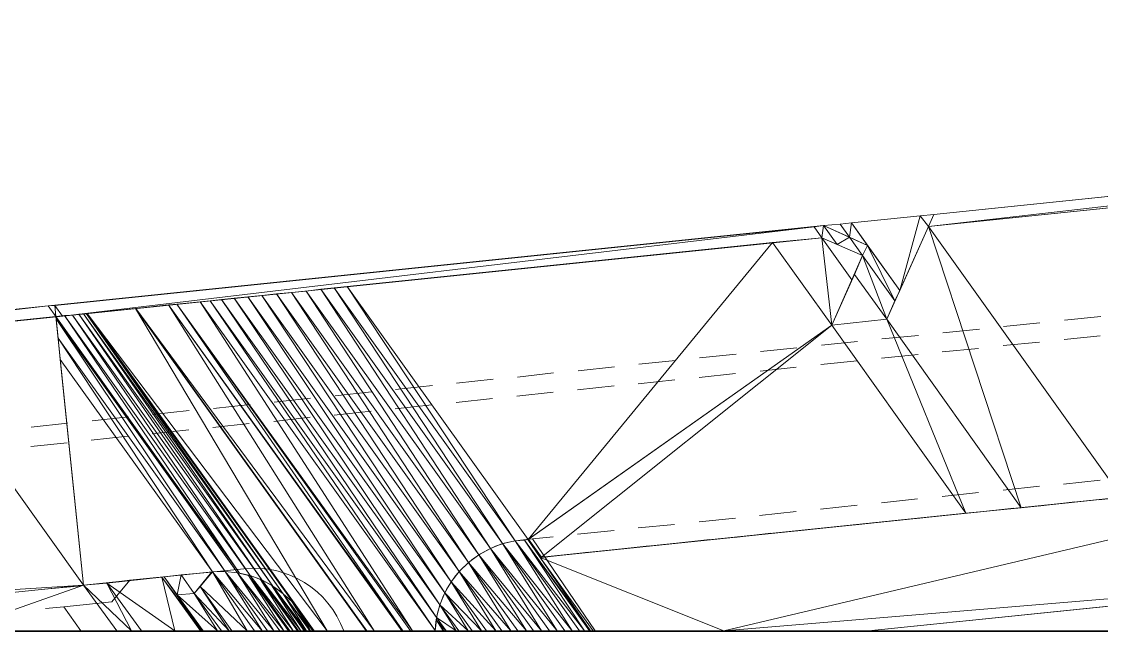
# Model space of a CAD drawing. Header units: inches. Extents: x -0.6 to 32.5, y 0.8 to 22.6.
# Drawn here: x 8.991 to 13.011, y 16.121 to 18.39 of the extents above; entities that cross this region are included whole.
import ezdxf

# ---------------------------------------------------------------- set-up
doc = ezdxf.new("R2010")
doc.units = ezdxf.units.IN
doc.header["$MEASUREMENT"] = 0
doc.layers.add('PDF_Geometry', color=7, linetype='Continuous', true_color=0xa5a5a5)

msp = doc.modelspace()

# ---------------------------------------------------------------- linework, layer by layer
at = {"layer": 'PDF_Geometry', "color": 7, "lineweight": 0}
msp.add_lwpolyline([(27.7256, 16.1206), (27.7256, 22.3439), (0.8839, 22.3439), (0.8839, 16.1206), (27.7256, 16.1206)], dxfattribs=at)
at = {"layer": 'PDF_Geometry', "lineweight": 0}
for points in [[(27.6989, 19.2556), (12.3872, 17.6722)], [(27.6922, 19.2122), (12.3672, 17.6272)], [(12.3672, 17.6272), (12.3872, 17.6722)], [(11.9772, 17.6306), (5.6172, 16.9722)], [(11.9772, 17.6306), (12.1406, 17.5572)], [(12.2122, 17.2822), (12.3672, 17.6272)], [(11.9706, 17.5856), (5.6222, 16.9306)], [(11.9706, 17.5856), (12.1222, 17.5189)], [(12.1222, 17.5189), (12.1406, 17.5572)], [(12.0072, 17.2606), (12.1222, 17.5189)], [(13.0089, 17.2922), (12.8739, 17.2789)], [(12.2122, 17.2822), (12.0072, 17.2605)], [(12.7822, 17.2689), (12.6472, 17.2556)], [(12.3306, 17.2222), (12.1939, 17.2089)], [(12.5572, 17.2456), (12.4206, 17.2322)], [(13.0072, 17.2206), (12.8722, 17.2072)], [(11.8772, 17.1756), (11.7422, 17.1622)], [(12.1039, 17.1989), (11.9689, 17.1856)], [(12.5539, 17.1739), (12.4189, 17.1605)], [(12.7806, 17.1972), (12.6456, 17.1839)], [(11.4256, 17.1289), (11.2889, 17.1156)], [(11.6522, 17.1522), (11.5156, 17.1389)], [(12.1022, 17.1272), (11.9672, 17.1139)], [(12.3289, 17.1506), (12.1922, 17.1372)], [(11.1989, 17.1056), (11.0639, 17.0906)], [(11.8756, 17.1039), (11.7406, 17.0889)], [(10.7472, 17.0589), (10.6106, 17.0439)], [(10.9722, 17.0822), (10.8372, 17.0672)], [(11.4239, 17.0572), (11.2872, 17.0422)], [(11.6489, 17.0806), (11.5139, 17.0656)], [(10.2939, 17.0122), (10.1589, 16.9972)], [(10.5206, 17.0356), (10.3839, 17.0206)], [(10.9706, 17.0106), (10.8356, 16.9956)], [(11.1972, 17.0339), (11.0606, 17.0189)], [(9.8422, 16.9655), (9.7056, 16.9505)], [(10.0672, 16.9889), (9.9322, 16.9739)], [(10.7439, 16.9872), (10.6089, 16.9722)], [(9.6156, 16.9422), (9.4789, 16.9272)], [(10.2922, 16.9406), (10.1556, 16.9256)], [(10.5189, 16.9639), (10.3822, 16.9489)], [(9.1622, 16.8956), (9.0272, 16.8806)], [(9.3889, 16.9189), (9.2539, 16.9039)], [(9.8389, 16.8939), (9.7039, 16.8789)], [(10.0656, 16.9172), (9.9306, 16.9022)], [(9.3872, 16.8472), (9.2506, 16.8322)], [(9.6139, 16.8706), (9.4772, 16.8556)], [(9.1606, 16.8222), (9.0256, 16.8089)], [(13.0072, 16.6839), (12.8706, 16.6689)], [(12.7806, 16.6606), (12.6456, 16.6456)], [(12.3272, 16.6139), (12.1922, 16.5989)], [(12.5539, 16.6372), (12.4189, 16.6222)], [(13.1389, 16.6256), (13.0022, 16.6106)], [(11.8756, 16.5672), (11.7389, 16.5522)], [(12.1022, 16.5905), (11.9656, 16.5755)], [(12.6856, 16.5789), (12.5506, 16.5639)], [(12.9122, 16.6022), (12.7756, 16.5872)], [(11.6489, 16.5422), (11.5139, 16.5289)], [(12.2339, 16.5322), (12.0972, 16.5172)], [(12.4589, 16.5556), (12.3239, 16.5406)], [(11.1972, 16.4956), (11.0606, 16.4822)], [(11.4222, 16.5189), (11.2872, 16.5056)], [(11.7806, 16.4856), (11.6456, 16.4706)], [(12.0072, 16.5089), (11.8706, 16.4939)], [(10.8939, 16.4655), (10.8489, 16.4606)], [(10.9706, 16.4722), (10.8939, 16.4656)], [(10.8939, 16.4655), (11.1272, 16.1222)], [(11.5539, 16.4622), (11.4189, 16.4472)], [(11.1022, 16.4156), (10.9389, 16.3972)], [(11.3272, 16.4389), (11.1922, 16.4239)], [(9.3939, 16.3106), (9.8189, 16.3539)], [(9.2139, 16.2906), (9.0772, 16.2772)], [(9.3939, 16.3106), (9.3039, 16.3005)], [(9.3939, 16.3106), (9.3272, 16.2305)], [(9.1489, 16.2122), (9.0806, 16.2056)], [(9.1489, 16.2122), (9.3272, 16.2305)], [(9.1489, 16.2122), (9.2122, 16.1222)], [(13.1022, 16.2206), (12.1439, 16.1222)], [(10.5306, 16.1239), (10.5306, 16.1222)]]:
    msp.add_lwpolyline(points, dxfattribs=at)
at = {"layer": 'PDF_Geometry', "color": 254, "lineweight": 0, "true_color": 0xdcdcdc}
for points in [[(12.3872, 17.6722), (16.4256, 18.0905), (12.3672, 17.6272), (12.3872, 17.6722)], [(16.4256, 18.0905), (12.3672, 17.6272), (16.4306, 18.0472), (16.4256, 18.0905)], [(13.6906, 17.7639), (13.0872, 16.6205), (12.3672, 17.6272), (13.6906, 17.7639)], [(12.3372, 17.6672), (12.2606, 17.3889), (12.0806, 17.6406), (12.3372, 17.6672)], [(12.3672, 17.6272), (12.3372, 17.6672), (12.2606, 17.3889), (12.3672, 17.6272)], [(12.3872, 17.6722), (12.3672, 17.6272), (12.3372, 17.6672), (12.3872, 17.6722)], [(11.9422, 17.6256), (9.1156, 17.3339), (9.1439, 17.2939), (11.9422, 17.6256)], [(11.9422, 17.6256), (11.9706, 17.5856), (9.1439, 17.2939), (11.9422, 17.6256)], [(11.9772, 17.6306), (11.9706, 17.5856), (11.9422, 17.6256), (11.9772, 17.6306)], [(12.0272, 17.5606), (11.9772, 17.6306), (11.9706, 17.5856), (12.0272, 17.5606)], [(12.0389, 17.6356), (12.0739, 17.5872), (11.9772, 17.6306), (12.0389, 17.6356)], [(12.0739, 17.5872), (12.0272, 17.5606), (11.9772, 17.6306), (12.0739, 17.5872)], [(12.0806, 17.6406), (12.0739, 17.5872), (12.0389, 17.6356), (12.0806, 17.6406)], [(12.1406, 17.5572), (12.0806, 17.6406), (12.0739, 17.5872), (12.1406, 17.5572)], [(12.3672, 17.6272), (12.7122, 16.5806), (12.2122, 17.2822), (12.3672, 17.6272)], [(13.0872, 16.6206), (12.3672, 17.6272), (12.7122, 16.5806), (13.0872, 16.6206)], [(11.9706, 17.5856), (12.0072, 17.2606), (11.7872, 17.5672), (11.9706, 17.5856)], [(12.1222, 17.5189), (12.0822, 17.4289), (11.9706, 17.5856), (12.1222, 17.5189)], [(12.0822, 17.4289), (11.9706, 17.5856), (12.0072, 17.2606), (12.0822, 17.4289)], [(12.1222, 17.5189), (12.0739, 17.5872), (12.0272, 17.5606), (12.1222, 17.5189)], [(12.1406, 17.5572), (12.1222, 17.5189), (12.0739, 17.5872), (12.1406, 17.5572)], [(11.7872, 17.5672), (10.8772, 16.4622), (10.2039, 17.4039), (11.7872, 17.5672)], [(12.0072, 17.2606), (11.7872, 17.5672), (10.8772, 16.4622), (12.0072, 17.2606)], [(12.1406, 17.5572), (12.2422, 17.3506), (12.1222, 17.5189), (12.1406, 17.5572)], [(12.2606, 17.3889), (12.1406, 17.5572), (12.2422, 17.3506), (12.2606, 17.3889)], [(12.1222, 17.5189), (12.0922, 17.4489), (12.2122, 17.2822), (12.1222, 17.5189)], [(12.1222, 17.5189), (12.2422, 17.3506), (12.2122, 17.2822), (12.1222, 17.5189)], [(12.0922, 17.4489), (12.2122, 17.2822), (12.0072, 17.2605), (12.0922, 17.4489)], [(9.8856, 17.3706), (10.5906, 16.3056), (9.8339, 17.3656), (9.8856, 17.3706)], [(9.9406, 17.3772), (10.6206, 16.3439), (9.8856, 17.3706), (9.9406, 17.3772)], [(10.6206, 16.3439), (9.8856, 17.3706), (10.5906, 16.3056), (10.6206, 16.3439)], [(9.9956, 17.3822), (10.6556, 16.3772), (9.9406, 17.3772), (9.9956, 17.3822)], [(10.6556, 16.3772), (9.9406, 17.3772), (10.6206, 16.3439), (10.6556, 16.3772)], [(10.0506, 17.3872), (10.6939, 16.4056), (9.9956, 17.3822), (10.0506, 17.3872)], [(10.6939, 16.4056), (9.9956, 17.3822), (10.6556, 16.3772), (10.6939, 16.4056)], [(10.1056, 17.3939), (10.7372, 16.4289), (10.0506, 17.3872), (10.1056, 17.3939)], [(10.7372, 16.4289), (10.0506, 17.3872), (10.6939, 16.4056), (10.7372, 16.4289)], [(10.1556, 17.3989), (10.7822, 16.4472), (10.1056, 17.3939), (10.1556, 17.3989)], [(10.7822, 16.4472), (10.1056, 17.3939), (10.7372, 16.4289), (10.7822, 16.4472)], [(10.2039, 17.4039), (10.8289, 16.4572), (10.1556, 17.3989), (10.2039, 17.4039)], [(10.8289, 16.4572), (10.1556, 17.3989), (10.7822, 16.4472), (10.8289, 16.4572)], [(10.8772, 16.4622), (10.2039, 17.4039), (10.8289, 16.4572), (10.8772, 16.4622)], [(9.0906, 17.3322), (5.6456, 16.9322), (5.6172, 16.9722), (9.0906, 17.3322)], [(9.1189, 17.2922), (9.0906, 17.3322), (5.6456, 16.9322), (9.1189, 17.2922)], [(9.1156, 17.3339), (9.1189, 17.2922), (9.0906, 17.3322), (9.1156, 17.3339)], [(9.1156, 17.3339), (9.1439, 17.2939), (9.1189, 17.2922), (9.1156, 17.3339)], [(10.3039, 16.1222), (9.4172, 17.3222), (9.5389, 17.3356), (10.3039, 16.1222)], [(10.4106, 16.1222), (9.5389, 17.3356), (9.5689, 17.3389), (10.4106, 16.1222)], [(10.4072, 16.1222), (10.4106, 16.1222), (9.5389, 17.3356), (10.4072, 16.1222)], [(10.3039, 16.1222), (9.5389, 17.3356), (10.4072, 16.1222), (10.3039, 16.1222)], [(10.4472, 16.1222), (9.5689, 17.3389), (9.6556, 17.3472), (10.4472, 16.1222)], [(10.4389, 16.1222), (10.4472, 16.1222), (9.5689, 17.3389), (10.4389, 16.1222)], [(10.4106, 16.1222), (9.5689, 17.3389), (10.4389, 16.1222), (10.4106, 16.1222)], [(9.6939, 17.3506), (10.5306, 16.1239), (9.6556, 17.3472), (9.6939, 17.3506)], [(10.5306, 16.1239), (10.4472, 16.1222), (9.6556, 17.3472), (10.5306, 16.1239)], [(9.7356, 17.3556), (10.5356, 16.1722), (9.6939, 17.3506), (9.7356, 17.3556)], [(10.5356, 16.1722), (9.6939, 17.3506), (10.5306, 16.1239), (10.5356, 16.1722)], [(9.7822, 17.3606), (10.5489, 16.2189), (9.7356, 17.3556), (9.7822, 17.3606)], [(10.5489, 16.2189), (9.7356, 17.3556), (10.5356, 16.1722), (10.5489, 16.2189)], [(9.8339, 17.3656), (10.5672, 16.2639), (9.7822, 17.3606), (9.8339, 17.3656)], [(10.5672, 16.2639), (9.7822, 17.3606), (10.5489, 16.2189), (10.5672, 16.2639)], [(10.5906, 16.3056), (9.8339, 17.3656), (10.5672, 16.2639), (10.5906, 16.3056)], [(9.1189, 17.2922), (9.2222, 16.2922), (8.5506, 17.2322), (9.1189, 17.2922)], [(9.1506, 17.2956), (9.8022, 16.3372), (9.1189, 17.2922), (9.1506, 17.2956)], [(9.8022, 16.3372), (9.1189, 17.2922), (9.7956, 16.3389), (9.8022, 16.3372)], [(9.1189, 17.2922), (9.7956, 16.3389), (9.1206, 17.2839), (9.1189, 17.2922)], [(9.1806, 17.2972), (9.8422, 16.3289), (9.1506, 17.2956), (9.1806, 17.2972)], [(9.8422, 16.3289), (9.1506, 17.2956), (9.8022, 16.3372), (9.8422, 16.3289)], [(9.2039, 17.3006), (9.8856, 16.3122), (9.1806, 17.2972), (9.2039, 17.3006)], [(9.8856, 16.3122), (9.1806, 17.2972), (9.8422, 16.3289), (9.8856, 16.3122)], [(9.2222, 17.3022), (9.9272, 16.2889), (9.2039, 17.3006), (9.2222, 17.3022)], [(9.9272, 16.2889), (9.2039, 17.3006), (9.8856, 16.3122), (9.9272, 16.2889)], [(9.2322, 17.3039), (9.9656, 16.2605), (9.2222, 17.3022), (9.2322, 17.3039)], [(9.9656, 16.2606), (9.2222, 17.3022), (9.9272, 16.2889), (9.9656, 16.2606)], [(9.2356, 17.3039), (10.0006, 16.2289), (9.2322, 17.3039), (9.2356, 17.3039)], [(10.0006, 16.2289), (9.2322, 17.3039), (9.9656, 16.2605), (10.0006, 16.2289)], [(10.1289, 16.1222), (9.2356, 17.3039), (9.4156, 17.3222), (10.1289, 16.1222)], [(10.0806, 16.1222), (10.1289, 16.1222), (9.2356, 17.3039), (10.0806, 16.1222)], [(10.0306, 16.1922), (9.2356, 17.3039), (10.0006, 16.2289), (10.0306, 16.1922)], [(9.4156, 17.3222), (9.4172, 17.3222), (10.2739, 16.1222), (9.4156, 17.3222)], [(10.1289, 16.1222), (9.4156, 17.3222), (10.2739, 16.1222), (10.1289, 16.1222)], [(10.2772, 16.1222), (10.3039, 16.1222), (9.4172, 17.3222), (10.2772, 16.1222)], [(9.4172, 17.3222), (10.2739, 16.1222), (10.2772, 16.1222), (9.4172, 17.3222)], [(9.7956, 16.3389), (9.1206, 17.2839), (9.7489, 16.3439), (9.7956, 16.3389)], [(9.1206, 17.2839), (9.7489, 16.3439), (9.1272, 17.2122), (9.1206, 17.2839)], [(12.0072, 17.2605), (10.9272, 16.3972), (10.8789, 16.4639), (12.0072, 17.2605)], [(12.5072, 16.5606), (12.0072, 17.2605), (10.9272, 16.3972), (12.5072, 16.5606)], [(12.2122, 17.2822), (12.5072, 16.5606), (12.0072, 17.2606), (12.2122, 17.2822)], [(12.7122, 16.5806), (12.2122, 17.2822), (12.5072, 16.5606), (12.7122, 16.5806)], [(9.2222, 16.2922), (6.5339, 16.1222), (8.5506, 17.2322), (9.2222, 16.2922)], [(9.2222, 16.2922), (8.5506, 17.2322)], [(8.5506, 17.2322), (9.2222, 16.2922)], [(9.2222, 16.2922), (8.5506, 17.2322), (9.2222, 16.2922)], [(8.5506, 17.2322), (9.2222, 16.2922), (8.5506, 17.2322)], [(9.7489, 16.3439), (9.1272, 17.2122), (9.7022, 16.3422), (9.7489, 16.3439)], [(9.1272, 17.2122), (9.7022, 16.3422), (9.1356, 17.1322), (9.1272, 17.2122)], [(9.1356, 17.1322), (9.2222, 16.2922)], [(9.7022, 16.3422), (9.1356, 17.1322), (9.2222, 16.2922), (9.7022, 16.3422)], [(9.1356, 17.1322), (9.2222, 16.2922), (9.1356, 17.1322)], [(11.6056, 16.1222), (10.9222, 16.3956), (14.1989, 16.7356), (11.6056, 16.1222)], [(14.4656, 16.3606), (11.6056, 16.1222), (14.1989, 16.7356), (14.4656, 16.3606)], [(10.9856, 16.1222), (10.7372, 16.4289), (10.7822, 16.4472), (10.9856, 16.1222)], [(11.0406, 16.1222), (10.7822, 16.4472), (10.8289, 16.4572), (11.0406, 16.1222)], [(11.0139, 16.1222), (11.0406, 16.1222), (10.7822, 16.4472), (11.0139, 16.1222)], [(10.9856, 16.1222), (10.7822, 16.4472), (11.0139, 16.1222), (10.9856, 16.1222)], [(11.0872, 16.1222), (10.8289, 16.4572), (10.8639, 16.4606), (11.0872, 16.1222)], [(11.0689, 16.1222), (11.0872, 16.1222), (10.8289, 16.4572), (11.0689, 16.1222)], [(11.0406, 16.1222), (10.8289, 16.4572), (11.0689, 16.1222), (11.0406, 16.1222)], [(11.1089, 16.1222), (10.8639, 16.4606), (10.8756, 16.4622), (11.1089, 16.1222)], [(11.1056, 16.1222), (11.1089, 16.1222), (10.8639, 16.4606), (11.1056, 16.1222)], [(11.0872, 16.1222), (10.8639, 16.4606), (11.1056, 16.1222), (11.0872, 16.1222)], [(10.8772, 16.4622), (10.9222, 16.3956), (10.8756, 16.4622), (10.8772, 16.4622)], [(11.1089, 16.1222), (10.8756, 16.4622), (10.9222, 16.3956), (11.1089, 16.1222)], [(10.8789, 16.4639), (10.8772, 16.4622), (10.9239, 16.3972), (10.8789, 16.4639)], [(10.8772, 16.4622), (10.9239, 16.3972), (10.9222, 16.3956), (10.8772, 16.4622)], [(10.8789, 16.4639), (10.9272, 16.3972), (10.9239, 16.3972), (10.8789, 16.4639)], [(10.8706, 16.1222), (10.6556, 16.3772), (10.6939, 16.4056), (10.8706, 16.1222)], [(10.9272, 16.1222), (10.6939, 16.4056), (10.7372, 16.4289), (10.9272, 16.1222)], [(10.8972, 16.1222), (10.9272, 16.1222), (10.6939, 16.4056), (10.8972, 16.1222)], [(10.8706, 16.1222), (10.6939, 16.4056), (10.8972, 16.1222), (10.8706, 16.1222)], [(10.9572, 16.1222), (10.9856, 16.1222), (10.7372, 16.4289), (10.9572, 16.1222)], [(10.9272, 16.1222), (10.7372, 16.4289), (10.9572, 16.1222), (10.9272, 16.1222)], [(10.8122, 16.1222), (10.6206, 16.3439), (10.6556, 16.3772), (10.8122, 16.1222)], [(10.8389, 16.1222), (10.8706, 16.1222), (10.6556, 16.3772), (10.8389, 16.1222)], [(10.8122, 16.1222), (10.6556, 16.3772), (10.8389, 16.1222), (10.8122, 16.1222)], [(11.1089, 16.1222), (10.9222, 16.3956), (11.1189, 16.1222), (11.1089, 16.1222)], [(11.1189, 16.1222), (11.6056, 16.1222), (10.9222, 16.3956), (11.1189, 16.1222)], [(9.5622, 16.1222), (9.3089, 16.3006), (9.5139, 16.3222), (9.5622, 16.1222)], [(9.6622, 16.1222), (9.5139, 16.3222), (9.5222, 16.3239), (9.6622, 16.1222)], [(9.6572, 16.1222), (9.6622, 16.1222), (9.5139, 16.3222), (9.6572, 16.1222)], [(9.5622, 16.1222), (9.5139, 16.3222), (9.6572, 16.1222), (9.5622, 16.1222)], [(9.5856, 16.3306), (9.5706, 16.2572), (9.5222, 16.3239), (9.5856, 16.3306)], [(9.6622, 16.1222), (9.5222, 16.3239), (9.5706, 16.2572), (9.6622, 16.1222)], [(9.6339, 16.2622), (9.5856, 16.3306), (9.5706, 16.2572), (9.6339, 16.2622)], [(9.6989, 16.3405), (9.6339, 16.2622), (9.5856, 16.3305), (9.6989, 16.3405)], [(9.6989, 16.3389), (9.6989, 16.3405), (9.6339, 16.2622), (9.6989, 16.3389)], [(9.8306, 16.1222), (9.6556, 16.2872), (9.7022, 16.3422), (9.8306, 16.1222)], [(9.7022, 16.3422), (9.6989, 16.3389), (9.6989, 16.3406), (9.7022, 16.3422)], [(9.8872, 16.1222), (9.7022, 16.3422), (9.7489, 16.3439), (9.8872, 16.1222)], [(9.8589, 16.1222), (9.8872, 16.1222), (9.7022, 16.3422), (9.8589, 16.1222)], [(9.8306, 16.1222), (9.7022, 16.3422), (9.8589, 16.1222), (9.8306, 16.1222)], [(9.9072, 16.1222), (9.9306, 16.1222), (9.7489, 16.3439), (9.9072, 16.1222)], [(9.9306, 16.1222), (9.7489, 16.3439), (9.7956, 16.3389), (9.9306, 16.1222)], [(9.8872, 16.1222), (9.7489, 16.3439), (9.9072, 16.1222), (9.8872, 16.1222)], [(9.9522, 16.1222), (9.9672, 16.1222), (9.7956, 16.3389), (9.9522, 16.1222)], [(9.9672, 16.1222), (9.7956, 16.3389), (9.8356, 16.3289), (9.9672, 16.1222)], [(9.9306, 16.1222), (9.7956, 16.3389), (9.9522, 16.1222), (9.9306, 16.1222)], [(9.9856, 16.1222), (9.9872, 16.1222), (9.8356, 16.3289), (9.9856, 16.1222)], [(9.9872, 16.1222), (9.8356, 16.3289), (9.8422, 16.3289), (9.9872, 16.1222)], [(9.9672, 16.1222), (9.8356, 16.3289), (9.9856, 16.1222), (9.9672, 16.1222)], [(9.9906, 16.1222), (10.0022, 16.1222), (9.8422, 16.3289), (9.9906, 16.1222)], [(10.0022, 16.1222), (9.8422, 16.3289), (9.8806, 16.3139), (10.0022, 16.1222)], [(9.9872, 16.1222), (9.8422, 16.3289), (9.9906, 16.1222), (9.9872, 16.1222)], [(10.7572, 16.1222), (10.5906, 16.3056), (10.6206, 16.3439), (10.7572, 16.1222)], [(10.7789, 16.1222), (10.8122, 16.1222), (10.6206, 16.3439), (10.7789, 16.1222)], [(10.7572, 16.1222), (10.6206, 16.3439), (10.7789, 16.1222), (10.7572, 16.1222)], [(12.1439, 16.1222), (14.4656, 16.3606), (11.6056, 16.1222), (12.1439, 16.1222)], [(12.1439, 16.1222), (14.4656, 16.3606), (13.0706, 16.1222), (12.1439, 16.1222)], [(7.5706, 16.1222), (9.2222, 16.2922), (6.5339, 16.1222), (7.5706, 16.1222)], [(7.5706, 16.1222), (9.2222, 16.2922), (8.7389, 16.1222), (7.5706, 16.1222)], [(9.2222, 16.2922), (8.7389, 16.1222), (9.3456, 16.1222), (9.2222, 16.2922)], [(9.4006, 16.1222), (9.2222, 16.2922), (9.3089, 16.3006), (9.4006, 16.1222)], [(9.2222, 16.2922), (9.2222, 16.2922)], [(9.3456, 16.1222), (9.4006, 16.1222), (9.2222, 16.2922), (9.3456, 16.1222)], [(9.4372, 16.1222), (9.5622, 16.1222), (9.3089, 16.3006), (9.4372, 16.1222)], [(9.4006, 16.1222), (9.3089, 16.3006), (9.4372, 16.1222), (9.4006, 16.1222)], [(9.7639, 16.1222), (9.6339, 16.2622), (9.6556, 16.2872), (9.7639, 16.1222)], [(9.7739, 16.1222), (9.8306, 16.1222), (9.6556, 16.2872), (9.7739, 16.1222)], [(9.7639, 16.1222), (9.6556, 16.2872), (9.7739, 16.1222), (9.7639, 16.1222)], [(9.8806, 16.3139), (9.8856, 16.3122), (10.0189, 16.1222), (9.8806, 16.3139)], [(10.0022, 16.1222), (9.8806, 16.3139), (10.0189, 16.1222), (10.0022, 16.1222)], [(10.0222, 16.1222), (10.0306, 16.1222), (9.8856, 16.3122), (10.0222, 16.1222)], [(10.0306, 16.1222), (9.8856, 16.3122), (9.9222, 16.2922), (10.0306, 16.1222)], [(9.8856, 16.3122), (10.0189, 16.1222), (10.0222, 16.1222), (9.8856, 16.3122)], [(10.0439, 16.1222), (10.0456, 16.1222), (9.9222, 16.2922), (10.0439, 16.1222)], [(10.0456, 16.1222), (9.9222, 16.2922), (9.9272, 16.2889), (10.0456, 16.1222)], [(10.0306, 16.1222), (9.9222, 16.2922), (10.0439, 16.1222), (10.0306, 16.1222)], [(10.0472, 16.1222), (10.0522, 16.1222), (9.9272, 16.2889), (10.0472, 16.1222)], [(10.0522, 16.1222), (9.9272, 16.2889), (9.9622, 16.2639), (10.0522, 16.1222)], [(10.0456, 16.1222), (9.9272, 16.2889), (10.0472, 16.1222), (10.0456, 16.1222)], [(10.7039, 16.1222), (10.5672, 16.2639), (10.5906, 16.3056), (10.7039, 16.1222)], [(10.7222, 16.1222), (10.7572, 16.1222), (10.5906, 16.3056), (10.7222, 16.1222)], [(10.7039, 16.1222), (10.5906, 16.3056), (10.7222, 16.1222), (10.7039, 16.1222)], [(9.7206, 16.1222), (9.5706, 16.2572), (9.6339, 16.2622), (9.7206, 16.1222)], [(9.6672, 16.1222), (9.7206, 16.1222), (9.5706, 16.2572), (9.6672, 16.1222)], [(9.6622, 16.1222), (9.5706, 16.2572), (9.6656, 16.1222), (9.6622, 16.1222)], [(9.5706, 16.2572), (9.6656, 16.1222), (9.6672, 16.1222), (9.5706, 16.2572)], [(9.7356, 16.1222), (9.7639, 16.1222), (9.6339, 16.2622), (9.7356, 16.1222)], [(9.7206, 16.1222), (9.6339, 16.2622), (9.7356, 16.1222), (9.7206, 16.1222)], [(9.9622, 16.2639), (9.9656, 16.2606), (10.0639, 16.1222), (9.9622, 16.2639)], [(10.0522, 16.1222), (9.9622, 16.2639), (10.0639, 16.1222), (10.0522, 16.1222)], [(10.0656, 16.1222), (10.0672, 16.1222), (9.9656, 16.2606), (10.0656, 16.1222)], [(10.0672, 16.1222), (9.9656, 16.2606), (9.9972, 16.2322), (10.0672, 16.1222)], [(9.9656, 16.2606), (10.0639, 16.1222), (10.0656, 16.1222), (9.9656, 16.2606)], [(10.6539, 16.1222), (10.5489, 16.2189), (10.5672, 16.2639), (10.6539, 16.1222)], [(10.6689, 16.1222), (10.7039, 16.1222), (10.5672, 16.2639), (10.6689, 16.1222)], [(10.6539, 16.1222), (10.5672, 16.2639), (10.6689, 16.1222), (10.6539, 16.1222)], [(10.0006, 16.2289), (10.0539, 16.1522), (9.9972, 16.2322), (10.0006, 16.2289)], [(10.0672, 16.1222), (9.9972, 16.2322), (10.0539, 16.1522), (10.0672, 16.1222)], [(10.0306, 16.1922), (10.0489, 16.1606), (10.0006, 16.2289), (10.0306, 16.1922)], [(10.0489, 16.1606), (10.0006, 16.2289), (10.0539, 16.1522), (10.0489, 16.1606)], [(10.6089, 16.1222), (10.5356, 16.1722), (10.5489, 16.2189), (10.6089, 16.1222)], [(10.6189, 16.1222), (10.6539, 16.1222), (10.5489, 16.2189), (10.6189, 16.1222)], [(10.6089, 16.1222), (10.5489, 16.2189), (10.6189, 16.1222), (10.6089, 16.1222)], [(10.0789, 16.1222), (10.0539, 16.1522), (10.0306, 16.1922), (10.0789, 16.1222)], [(10.0789, 16.1222), (10.0306, 16.1922), (10.0806, 16.1222), (10.0789, 16.1222)], [(10.5606, 16.1222), (10.5306, 16.1239), (10.5356, 16.1622), (10.5606, 16.1222)], [(10.5722, 16.1222), (10.6089, 16.1222), (10.5356, 16.1722), (10.5722, 16.1222)], [(10.5706, 16.1222), (10.5356, 16.1622), (10.5356, 16.1722), (10.5706, 16.1222)], [(10.5706, 16.1222), (10.5356, 16.1722), (10.5722, 16.1222), (10.5706, 16.1222)], [(10.5639, 16.1222), (10.5706, 16.1222), (10.5356, 16.1622), (10.5639, 16.1222)], [(10.5606, 16.1222), (10.5356, 16.1622), (10.5639, 16.1222), (10.5606, 16.1222)], [(10.0756, 16.1222), (10.0789, 16.1222), (10.0539, 16.1522), (10.0756, 16.1222)], [(10.0672, 16.1222), (10.0539, 16.1522), (10.0756, 16.1222), (10.0672, 16.1222)], [(10.0539, 16.1522), (10.0756, 16.1222), (10.0539, 16.1522)], [(10.5306, 16.1222), (10.5306, 16.1239), (10.4472, 16.1222), (10.5306, 16.1222)], [(10.5322, 16.1222), (10.5606, 16.1222), (10.5306, 16.1239), (10.5322, 16.1222)], [(10.5306, 16.1222), (10.5306, 16.1239), (10.5322, 16.1222), (10.5306, 16.1222)], [(10.5306, 16.1239), (10.5322, 16.1222), (10.5306, 16.1239)]]:
    msp.add_lwpolyline(points, dxfattribs=at)
at = {"layer": 'PDF_Geometry', "lineweight": 0}
for centre, radius, start, end in [((10.8862, 16.106), 0.3562, 96.0083, 177.1164), ((9.8566, 16), 0.3559, 20.102, 96.0789)]:
    msp.add_arc(centre, radius, start, end, dxfattribs=at)

doc.saveas('drawing.dxf')
